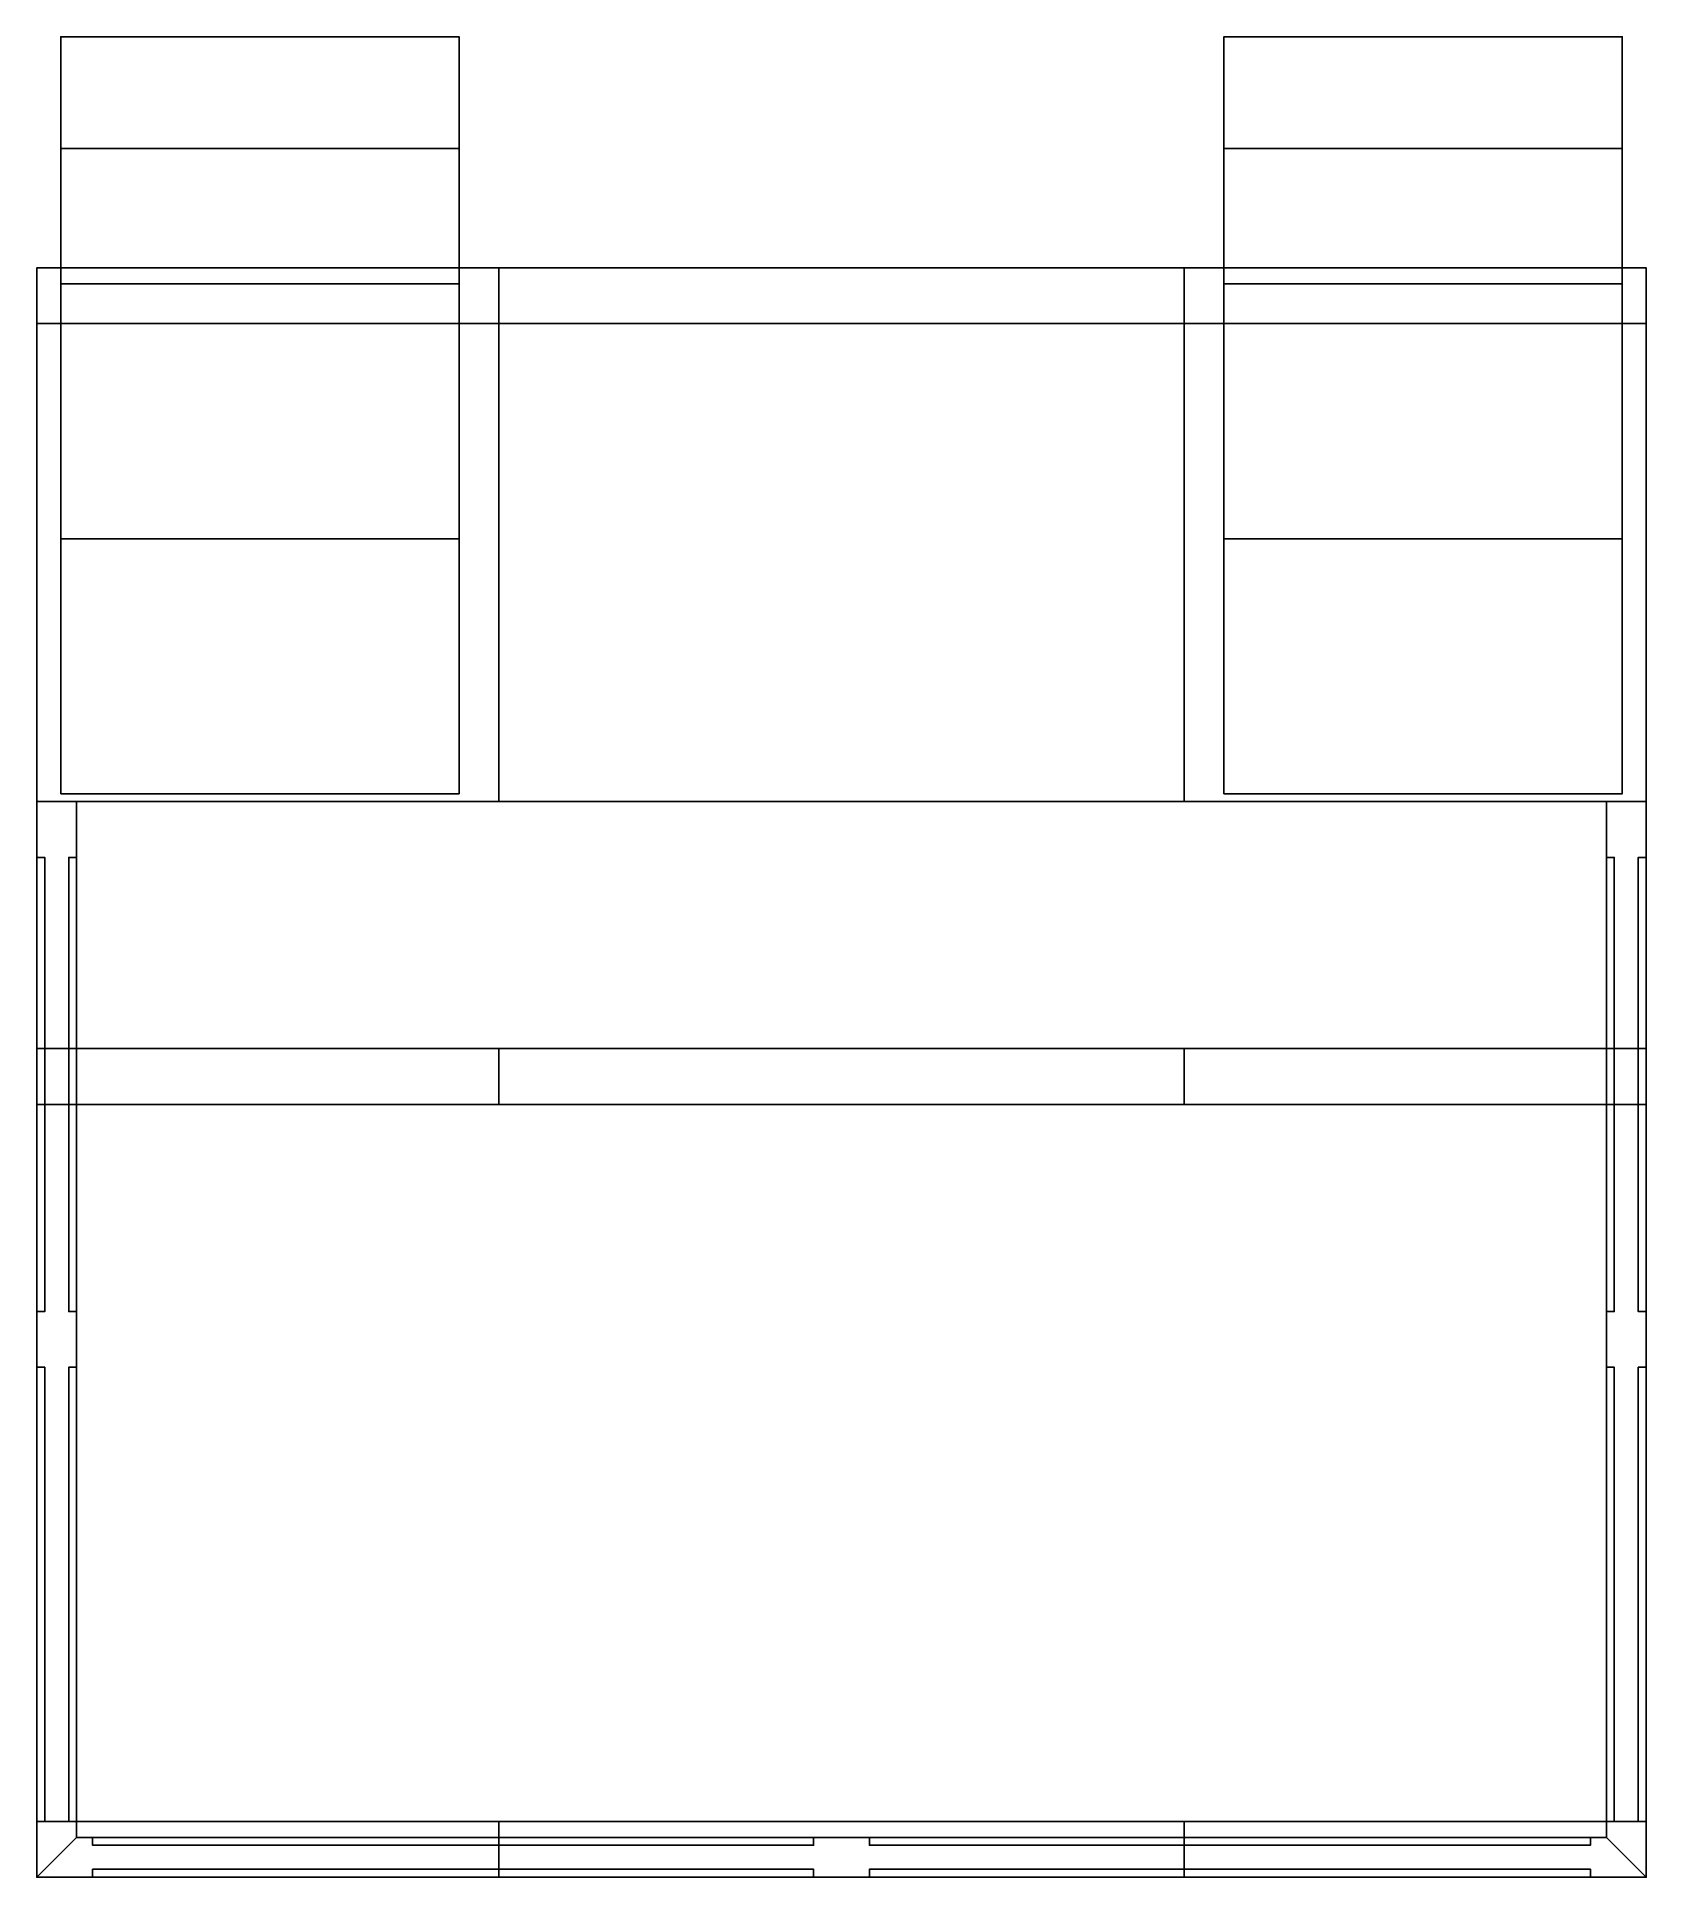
# Model space of a CAD drawing. Extents: x -1.01 to 1.01, y 0.25 to 2.56.
import ezdxf

# ---------------------------------------------------------------- set-up
doc = ezdxf.new("R2010")
doc.units = 0
doc.layers.add('CARGO_C4P', color=3, linetype='CONTINUOUS')

msp = doc.modelspace()

# ---------------------------------------------------------------- linework, layer by layer
at = {"layer": 'CARGO_C4P'}
for points in [[(-0.98, 2.41, 0.6), (-0.98, 2.42, 0.65), (-0.98, 2.56, 0.51), (-0.98, 2.53, 0.49)], [(-0.98, 2.42, 0.65), (-0.48, 2.42, 0.65), (-0.48, 2.56, 0.51), (-0.98, 2.56, 0.51)], [(-0.48, 2.42, 0.65), (-0.48, 2.41, 0.6), (-0.48, 2.53, 0.49), (-0.48, 2.56, 0.51)], [(0.48, 2.41, 0.6), (0.48, 2.42, 0.65), (0.48, 2.56, 0.51), (0.48, 2.53, 0.49)], [(0.48, 2.42, 0.65), (0.98, 2.42, 0.65), (0.98, 2.56, 0.51), (0.48, 2.56, 0.51)], [(0.98, 2.42, 0.65), (0.98, 2.41, 0.6), (0.98, 2.53, 0.49), (0.98, 2.56, 0.51)], [(-0.98, 2.25, 0.71), (-0.98, 2.25, 0.76), (-0.98, 2.42, 0.65), (-0.98, 2.41, 0.6)], [(-0.98, 2.25, 0.76), (-0.48, 2.25, 0.76), (-0.48, 2.42, 0.65), (-0.98, 2.42, 0.65)], [(-0.48, 2.25, 0.76), (-0.48, 2.25, 0.71), (-0.48, 2.41, 0.6), (-0.48, 2.42, 0.65)], [(0.48, 2.25, 0.71), (0.48, 2.25, 0.76), (0.48, 2.42, 0.65), (0.48, 2.41, 0.6)], [(0.48, 2.25, 0.76), (0.98, 2.25, 0.76), (0.98, 2.42, 0.65), (0.48, 2.42, 0.65)], [(0.98, 2.25, 0.76), (0.98, 2.25, 0.71), (0.98, 2.41, 0.6), (0.98, 2.42, 0.65)], [(-1.01, 2.27, 0.83), (-1.01, 2.27, 0.9), (1.01, 2.27, 0.9), (1.01, 2.27, 0.83)], [(1.01, 2.27, 0.9), (1.01, 0.25, 0.9), (-1.01, 0.25, 0.9), (-1.01, 2.27, 0.9)], [(1.01, 2.27, 0.95), (1.01, 2.27, 0.9), (-1.01, 2.27, 0.9), (-1.01, 2.27, 0.95)], [(-1.01, 2.2, 0.83), (-1.01, 2.2, 0.9), (-1.01, 2.27, 0.9), (-1.01, 2.27, 0.83)], [(-1.01, 2.27, 0.9), (-1.01, 0.25, 0.9), (-1.01, 0.25, 0.95), (-1.01, 2.27, 0.95)], [(-1.01, 1.6, 0.95), (-1.01, 1.6, 1.67), (-1.01, 2.27, 1.67), (-1.01, 2.27, 0.95)], [(-1.01, 1.6, 1.67), (-0.43, 1.6, 1.67), (-0.43, 2.27, 1.67), (-1.01, 2.27, 1.67)], [(-1.01, 2.27, 1.67), (-0.43, 2.27, 1.67), (-0.43, 2.27, 0.95), (-1.01, 2.27, 0.95)], [(-0.43, 2.27, 0.69), (-0.43, 2.27, 0.83), (0.43, 2.27, 0.83), (0.43, 2.27, 0.69)], [(-0.43, 2.2, 0.69), (-0.43, 2.2, 0.83), (-0.43, 2.27, 0.83), (-0.43, 2.27, 0.69)], [(0.43, 2.27, 0.69), (0.43, 2.2, 0.69), (-0.43, 2.2, 0.69), (-0.43, 2.27, 0.69)], [(-0.43, 1.6, 0.95), (-0.43, 2.27, 0.95), (-0.43, 2.27, 1.67), (-0.43, 1.6, 1.67)], [(-0.43, 1.6, 0.95), (0.43, 1.6, 0.95), (0.43, 2.27, 0.95), (-0.43, 2.27, 0.95)], [(0.43, 2.27, 0.83), (0.43, 2.2, 0.83), (0.43, 2.2, 0.69), (0.43, 2.27, 0.69)], [(0.43, 1.6, 1.67), (1.01, 1.6, 1.67), (1.01, 2.27, 1.67), (0.43, 2.27, 1.67)], [(0.43, 1.6, 0.95), (0.43, 1.6, 1.67), (0.43, 2.27, 1.67), (0.43, 2.27, 0.95)], [(0.43, 2.27, 1.67), (1.01, 2.27, 1.67), (1.01, 2.27, 0.95), (0.43, 2.27, 0.95)], [(1.01, 2.27, 0.9), (1.01, 2.2, 0.9), (1.01, 2.2, 0.83), (1.01, 2.27, 0.83)], [(1.01, 0.25, 0.95), (1.01, 0.25, 0.9), (1.01, 2.27, 0.9), (1.01, 2.27, 0.95)], [(1.01, 1.6, 0.95), (1.01, 2.27, 0.95), (1.01, 2.27, 1.67), (1.01, 1.6, 1.67)], [(-0.98, 1.93, 0.83), (-0.98, 1.93, 0.87), (-0.98, 2.25, 0.76), (-0.98, 2.25, 0.71)], [(-0.98, 1.93, 0.87), (-0.48, 1.93, 0.87), (-0.48, 2.25, 0.76), (-0.98, 2.25, 0.76)], [(-0.48, 1.93, 0.87), (-0.48, 1.93, 0.83), (-0.48, 2.25, 0.71), (-0.48, 2.25, 0.76)], [(0.48, 1.93, 0.83), (0.48, 1.93, 0.87), (0.48, 2.25, 0.76), (0.48, 2.25, 0.71)], [(0.48, 1.93, 0.87), (0.98, 1.93, 0.87), (0.98, 2.25, 0.76), (0.48, 2.25, 0.76)], [(0.98, 1.93, 0.87), (0.98, 1.93, 0.83), (0.98, 2.25, 0.71), (0.98, 2.25, 0.76)], [(1.01, 2.2, 0.83), (1.01, 2.2, 0.9), (-1.01, 2.2, 0.9), (-1.01, 2.2, 0.83)], [(0.43, 2.2, 0.69), (0.43, 2.2, 0.83), (-0.43, 2.2, 0.83), (-0.43, 2.2, 0.69)], [(-0.98, 1.61, 0.9), (-0.48, 1.61, 0.9), (-0.48, 1.93, 0.87), (-0.98, 1.93, 0.87)], [(-0.98, 1.61, 0.87), (-0.98, 1.61, 0.9), (-0.98, 1.93, 0.87), (-0.98, 1.93, 0.83)], [(-0.48, 1.61, 0.9), (-0.48, 1.61, 0.87), (-0.48, 1.93, 0.83), (-0.48, 1.93, 0.87)], [(0.48, 1.61, 0.9), (0.98, 1.61, 0.9), (0.98, 1.93, 0.87), (0.48, 1.93, 0.87)], [(0.48, 1.61, 0.87), (0.48, 1.61, 0.9), (0.48, 1.93, 0.87), (0.48, 1.93, 0.83)], [(0.98, 1.61, 0.9), (0.98, 1.61, 0.87), (0.98, 1.93, 0.83), (0.98, 1.93, 0.87)], [(-1.01, 1.6, 1.67), (-1.01, 0.25, 1.67), (-0.96, 0.3, 1.67), (-0.96, 1.6, 1.67)], [(-1.01, 1.53, 1.6), (-1.01, 0.32, 1.6), (-1.01, 0.25, 1.67), (-1.01, 1.6, 1.67)], [(-1.01, 1.6, 0.95), (-1.01, 1.53, 1.02), (-1.01, 1.53, 1.6), (-1.01, 1.6, 1.67)], [(-1.01, 1.6, 0.95), (-1.01, 0.25, 0.95), (-1.01, 0.32, 1.02), (-1.01, 1.53, 1.02)], [(-0.96, 1.6, 0.95), (-0.96, 0.3, 0.95), (0.96, 0.3, 0.95), (0.96, 1.6, 0.95)], [(-0.96, 1.53, 1.6), (-0.96, 1.53, 1.02), (-0.96, 1.6, 0.95), (-0.96, 1.6, 1.67)], [(-0.96, 0.32, 1.6), (-0.96, 1.53, 1.6), (-0.96, 1.6, 1.67), (-0.96, 0.3, 1.67)], [(-0.96, 1.53, 1.02), (-0.96, 0.32, 1.02), (-0.96, 0.3, 0.95), (-0.96, 1.6, 0.95)], [(-0.96, 1.6, 0.95), (-0.43, 1.6, 0.95), (-0.43, 1.6, 1.67), (-0.96, 1.6, 1.67)], [(0.43, 1.6, 0.95), (0.96, 1.6, 0.95), (0.96, 1.6, 1.67), (0.43, 1.6, 1.67)], [(0.96, 1.6, 0.95), (0.96, 1.53, 1.02), (0.96, 1.53, 1.6), (0.96, 1.6, 1.67)], [(0.96, 1.6, 0.95), (0.96, 0.3, 0.95), (0.96, 0.32, 1.02), (0.96, 1.53, 1.02)], [(0.96, 1.53, 1.6), (0.96, 0.32, 1.6), (0.96, 0.3, 1.67), (0.96, 1.6, 1.67)], [(0.96, 1.6, 1.67), (0.96, 0.3, 1.67), (1.01, 0.25, 1.67), (1.01, 1.6, 1.67)], [(1.01, 1.53, 1.6), (1.01, 1.53, 1.02), (1.01, 1.6, 0.95), (1.01, 1.6, 1.67)], [(1.01, 1.53, 1.02), (1.01, 0.32, 1.02), (1.01, 0.25, 0.95), (1.01, 1.6, 0.95)], [(1.01, 0.32, 1.6), (1.01, 1.53, 1.6), (1.01, 1.6, 1.67), (1.01, 0.25, 1.67)], [(-1, 1.53, 1.6), (-1, 0.96, 1.6), (-1.01, 0.96, 1.6), (-1.01, 1.53, 1.6)], [(-1, 0.96, 1.02), (-1, 1.53, 1.02), (-1.01, 1.53, 1.02), (-1.01, 0.96, 1.02)], [(-1, 1.53, 1.02), (-1, 1.53, 1.6), (-1.01, 1.53, 1.6), (-1.01, 1.53, 1.02)], [(-1, 1.53, 1.02), (-1, 0.96, 1.02), (-1, 0.96, 1.6), (-1, 1.53, 1.6)], [(-0.97, 1.53, 1.6), (-0.97, 1.53, 1.02), (-0.96, 1.53, 1.02), (-0.96, 1.53, 1.6)], [(-0.97, 0.96, 1.02), (-0.97, 1.53, 1.02), (-0.97, 1.53, 1.6), (-0.97, 0.96, 1.6)], [(-0.97, 1.53, 1.02), (-0.97, 0.96, 1.02), (-0.96, 0.96, 1.02), (-0.96, 1.53, 1.02)], [(-0.97, 0.96, 1.6), (-0.97, 1.53, 1.6), (-0.96, 1.53, 1.6), (-0.96, 0.96, 1.6)], [(0.97, 1.53, 1.02), (0.97, 1.53, 1.6), (0.96, 1.53, 1.6), (0.96, 1.53, 1.02)], [(0.97, 0.96, 1.02), (0.97, 1.53, 1.02), (0.96, 1.53, 1.02), (0.96, 0.96, 1.02)], [(0.97, 1.53, 1.6), (0.97, 0.96, 1.6), (0.96, 0.96, 1.6), (0.96, 1.53, 1.6)], [(0.97, 1.53, 1.02), (0.97, 0.96, 1.02), (0.97, 0.96, 1.6), (0.97, 1.53, 1.6)], [(1, 0.96, 1.02), (1, 1.53, 1.02), (1, 1.53, 1.6), (1, 0.96, 1.6)], [(1, 1.53, 1.6), (1, 1.53, 1.02), (1.01, 1.53, 1.02), (1.01, 1.53, 1.6)], [(1, 1.53, 1.02), (1, 0.96, 1.02), (1.01, 0.96, 1.02), (1.01, 1.53, 1.02)], [(1, 0.96, 1.6), (1, 1.53, 1.6), (1.01, 1.53, 1.6), (1.01, 0.96, 1.6)], [(-1.01, 1.29, 0.83), (-1.01, 1.29, 0.9), (1.01, 1.29, 0.9), (1.01, 1.29, 0.83)], [(-1.01, 1.22, 0.83), (-1.01, 1.22, 0.9), (-1.01, 1.29, 0.9), (-1.01, 1.29, 0.83)], [(-0.43, 1.22, 0.69), (-0.43, 1.22, 0.83), (-0.43, 1.29, 0.83), (-0.43, 1.29, 0.69)], [(-0.43, 1.29, 0.69), (-0.43, 1.29, 0.83), (0.43, 1.29, 0.83), (0.43, 1.29, 0.69)], [(0.43, 1.29, 0.69), (0.43, 1.22, 0.69), (-0.43, 1.22, 0.69), (-0.43, 1.29, 0.69)], [(0.43, 1.29, 0.83), (0.43, 1.22, 0.83), (0.43, 1.22, 0.69), (0.43, 1.29, 0.69)], [(1.01, 1.29, 0.9), (1.01, 1.22, 0.9), (1.01, 1.22, 0.83), (1.01, 1.29, 0.83)], [(1.01, 1.22, 0.83), (1.01, 1.22, 0.9), (-1.01, 1.22, 0.9), (-1.01, 1.22, 0.83)], [(0.43, 1.22, 0.69), (0.43, 1.22, 0.83), (-0.43, 1.22, 0.83), (-0.43, 1.22, 0.69)], [(-1, 0.96, 1.6), (-1, 0.96, 1.02), (-1.01, 0.96, 1.02), (-1.01, 0.96, 1.6)], [(-1.01, 0.96, 1.6), (-1.01, 0.96, 1.02), (-1.01, 0.89, 1.02), (-1.01, 0.89, 1.6)], [(-0.97, 0.96, 1.02), (-0.97, 0.96, 1.6), (-0.96, 0.96, 1.6), (-0.96, 0.96, 1.02)], [(-0.96, 0.89, 1.6), (-0.96, 0.89, 1.02), (-0.96, 0.96, 1.02), (-0.96, 0.96, 1.6)], [(0.96, 0.96, 1.6), (0.96, 0.96, 1.02), (0.96, 0.89, 1.02), (0.96, 0.89, 1.6)], [(0.97, 0.96, 1.6), (0.97, 0.96, 1.02), (0.96, 0.96, 1.02), (0.96, 0.96, 1.6)], [(1, 0.96, 1.02), (1, 0.96, 1.6), (1.01, 0.96, 1.6), (1.01, 0.96, 1.02)], [(1.01, 0.89, 1.6), (1.01, 0.89, 1.02), (1.01, 0.96, 1.02), (1.01, 0.96, 1.6)], [(-1, 0.89, 1.02), (-1, 0.89, 1.6), (-1.01, 0.89, 1.6), (-1.01, 0.89, 1.02)], [(-1, 0.32, 1.02), (-1, 0.89, 1.02), (-1.01, 0.89, 1.02), (-1.01, 0.32, 1.02)], [(-1, 0.89, 1.6), (-1, 0.32, 1.6), (-1.01, 0.32, 1.6), (-1.01, 0.89, 1.6)], [(-1, 0.89, 1.02), (-1, 0.32, 1.02), (-1, 0.32, 1.6), (-1, 0.89, 1.6)], [(-0.97, 0.32, 1.02), (-0.97, 0.89, 1.02), (-0.97, 0.89, 1.6), (-0.97, 0.32, 1.6)], [(-0.97, 0.89, 1.6), (-0.97, 0.89, 1.02), (-0.96, 0.89, 1.02), (-0.96, 0.89, 1.6)], [(-0.97, 0.89, 1.02), (-0.97, 0.32, 1.02), (-0.96, 0.32, 1.02), (-0.96, 0.89, 1.02)], [(-0.97, 0.32, 1.6), (-0.97, 0.89, 1.6), (-0.96, 0.89, 1.6), (-0.96, 0.32, 1.6)], [(0.97, 0.89, 1.02), (0.97, 0.89, 1.6), (0.96, 0.89, 1.6), (0.96, 0.89, 1.02)], [(0.97, 0.32, 1.02), (0.97, 0.89, 1.02), (0.96, 0.89, 1.02), (0.96, 0.32, 1.02)], [(0.97, 0.89, 1.6), (0.97, 0.32, 1.6), (0.96, 0.32, 1.6), (0.96, 0.89, 1.6)], [(0.97, 0.89, 1.02), (0.97, 0.32, 1.02), (0.97, 0.32, 1.6), (0.97, 0.89, 1.6)], [(1, 0.89, 1.6), (1, 0.89, 1.02), (1.01, 0.89, 1.02), (1.01, 0.89, 1.6)], [(1, 0.32, 1.02), (1, 0.89, 1.02), (1, 0.89, 1.6), (1, 0.32, 1.6)], [(1, 0.89, 1.02), (1, 0.32, 1.02), (1.01, 0.32, 1.02), (1.01, 0.89, 1.02)], [(1, 0.32, 1.6), (1, 0.89, 1.6), (1.01, 0.89, 1.6), (1.01, 0.32, 1.6)], [(-1.01, 0.32, 0.83), (-1.01, 0.32, 0.9), (1.01, 0.32, 0.9), (1.01, 0.32, 0.83)], [(-1.01, 0.25, 0.83), (-1.01, 0.25, 0.9), (-1.01, 0.32, 0.9), (-1.01, 0.32, 0.83)], [(-1.01, 0.25, 0.95), (-1.01, 0.25, 1.67), (-1.01, 0.32, 1.6), (-1.01, 0.32, 1.02)], [(-1, 0.32, 1.6), (-1, 0.32, 1.02), (-1.01, 0.32, 1.02), (-1.01, 0.32, 1.6)], [(-0.97, 0.32, 1.02), (-0.97, 0.32, 1.6), (-0.96, 0.32, 1.6), (-0.96, 0.32, 1.02)], [(-0.96, 0.32, 1.02), (-0.96, 0.32, 1.6), (-0.96, 0.3, 1.67), (-0.96, 0.3, 0.95)], [(-0.43, 0.32, 0.69), (-0.43, 0.32, 0.83), (0.43, 0.32, 0.83), (0.43, 0.32, 0.69)], [(-0.43, 0.25, 0.69), (-0.43, 0.25, 0.83), (-0.43, 0.32, 0.83), (-0.43, 0.32, 0.69)], [(0.43, 0.32, 0.69), (0.43, 0.25, 0.69), (-0.43, 0.25, 0.69), (-0.43, 0.32, 0.69)], [(0.43, 0.32, 0.83), (0.43, 0.25, 0.83), (0.43, 0.25, 0.69), (0.43, 0.32, 0.69)], [(0.97, 0.32, 1.6), (0.97, 0.32, 1.02), (0.96, 0.32, 1.02), (0.96, 0.32, 1.6)], [(0.96, 0.32, 1.6), (0.96, 0.32, 1.02), (0.96, 0.3, 0.95), (0.96, 0.3, 1.67)], [(1, 0.32, 1.02), (1, 0.32, 1.6), (1.01, 0.32, 1.6), (1.01, 0.32, 1.02)], [(1.01, 0.25, 0.95), (1.01, 0.32, 1.02), (1.01, 0.32, 1.6), (1.01, 0.25, 1.67)], [(1.01, 0.32, 0.9), (1.01, 0.25, 0.9), (1.01, 0.25, 0.83), (1.01, 0.32, 0.83)], [(-1.01, 0.25, 1.67), (1.01, 0.25, 1.67), (0.96, 0.3, 1.67), (-0.96, 0.3, 1.67)], [(-0.94, 0.3, 1.02), (0.94, 0.3, 1.02), (0.96, 0.3, 0.95), (-0.96, 0.3, 0.95)], [(0.94, 0.3, 1.6), (-0.94, 0.3, 1.6), (-0.96, 0.3, 1.67), (0.96, 0.3, 1.67)], [(-0.94, 0.3, 1.6), (-0.94, 0.3, 1.02), (-0.96, 0.3, 0.95), (-0.96, 0.3, 1.67)], [(-0.94, 0.29, 1.6), (-0.94, 0.29, 1.02), (-0.94, 0.3, 1.02), (-0.94, 0.3, 1.6)], [(-0.94, 0.29, 1.02), (-0.035, 0.29, 1.02), (-0.035, 0.3, 1.02), (-0.94, 0.3, 1.02)], [(-0.035, 0.29, 1.6), (-0.94, 0.29, 1.6), (-0.94, 0.3, 1.6), (-0.035, 0.3, 1.6)], [(-0.035, 0.29, 1.02), (-0.94, 0.29, 1.02), (-0.94, 0.29, 1.6), (-0.035, 0.29, 1.6)], [(-0.035, 0.29, 1.02), (-0.035, 0.29, 1.6), (-0.035, 0.3, 1.6), (-0.035, 0.3, 1.02)], [(0.035, 0.3, 1.6), (0.035, 0.3, 1.02), (-0.035, 0.3, 1.02), (-0.035, 0.3, 1.6)], [(0.035, 0.29, 1.6), (0.035, 0.29, 1.02), (0.035, 0.3, 1.02), (0.035, 0.3, 1.6)], [(0.035, 0.29, 1.02), (0.94, 0.29, 1.02), (0.94, 0.3, 1.02), (0.035, 0.3, 1.02)], [(0.94, 0.29, 1.6), (0.035, 0.29, 1.6), (0.035, 0.3, 1.6), (0.94, 0.3, 1.6)], [(0.94, 0.29, 1.02), (0.035, 0.29, 1.02), (0.035, 0.29, 1.6), (0.94, 0.29, 1.6)], [(0.96, 0.3, 0.95), (0.94, 0.3, 1.02), (0.94, 0.3, 1.6), (0.96, 0.3, 1.67)], [(0.94, 0.29, 1.02), (0.94, 0.29, 1.6), (0.94, 0.3, 1.6), (0.94, 0.3, 1.02)], [(-0.94, 0.26, 1.02), (-0.035, 0.26, 1.02), (-0.035, 0.26, 1.6), (-0.94, 0.26, 1.6)], [(-0.94, 0.26, 1.02), (-0.94, 0.26, 1.6), (-0.94, 0.25, 1.6), (-0.94, 0.25, 1.02)], [(-0.035, 0.26, 1.02), (-0.94, 0.26, 1.02), (-0.94, 0.25, 1.02), (-0.035, 0.25, 1.02)], [(-0.94, 0.26, 1.6), (-0.035, 0.26, 1.6), (-0.035, 0.25, 1.6), (-0.94, 0.25, 1.6)], [(-0.035, 0.26, 1.6), (-0.035, 0.26, 1.02), (-0.035, 0.25, 1.02), (-0.035, 0.25, 1.6)], [(0.035, 0.26, 1.02), (0.035, 0.26, 1.6), (0.035, 0.25, 1.6), (0.035, 0.25, 1.02)], [(0.035, 0.26, 1.02), (0.94, 0.26, 1.02), (0.94, 0.26, 1.6), (0.035, 0.26, 1.6)], [(0.94, 0.26, 1.02), (0.035, 0.26, 1.02), (0.035, 0.25, 1.02), (0.94, 0.25, 1.02)], [(0.035, 0.26, 1.6), (0.94, 0.26, 1.6), (0.94, 0.25, 1.6), (0.035, 0.25, 1.6)], [(0.94, 0.26, 1.6), (0.94, 0.26, 1.02), (0.94, 0.25, 1.02), (0.94, 0.25, 1.6)], [(1.01, 0.25, 0.83), (1.01, 0.25, 0.9), (-1.01, 0.25, 0.9), (-1.01, 0.25, 0.83)], [(-1.01, 0.25, 0.95), (-1.01, 0.25, 0.9), (1.01, 0.25, 0.9), (1.01, 0.25, 0.95)], [(-1.01, 0.25, 0.95), (-0.94, 0.25, 1.02), (-0.94, 0.25, 1.6), (-1.01, 0.25, 1.67)], [(-1.01, 0.25, 0.95), (1.01, 0.25, 0.95), (0.94, 0.25, 1.02), (-0.94, 0.25, 1.02)], [(-0.94, 0.25, 1.6), (0.94, 0.25, 1.6), (1.01, 0.25, 1.67), (-1.01, 0.25, 1.67)], [(0.43, 0.25, 0.69), (0.43, 0.25, 0.83), (-0.43, 0.25, 0.83), (-0.43, 0.25, 0.69)], [(-0.035, 0.25, 1.6), (-0.035, 0.25, 1.02), (0.035, 0.25, 1.02), (0.035, 0.25, 1.6)], [(1.01, 0.25, 0.95), (1.01, 0.25, 1.67), (0.94, 0.25, 1.6), (0.94, 0.25, 1.02)]]:
    msp.add_3dface(points, dxfattribs=at)

doc.saveas('drawing.dxf')
